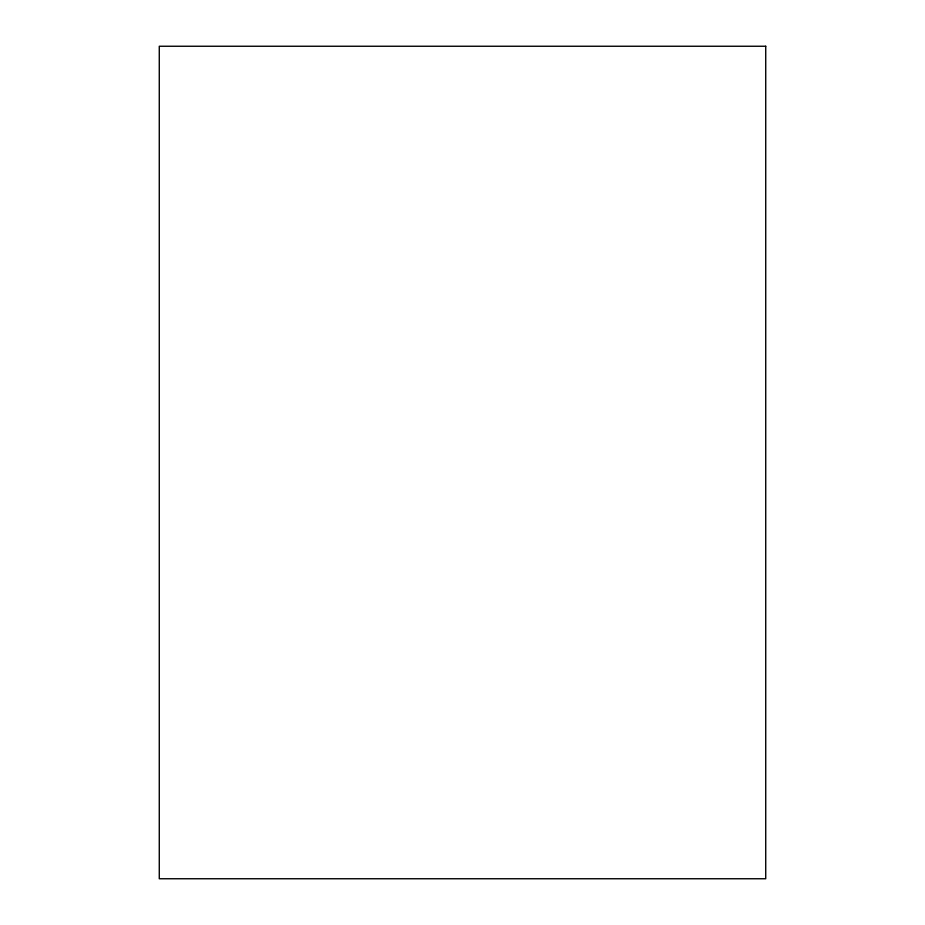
<?xml version="1.0" encoding="UTF-8"?>
<svg xmlns="http://www.w3.org/2000/svg" width="925" height="925" viewBox="0 0 925 925"><rect width="100%" height="100%" fill="white"/><g stroke="black" fill="none" stroke-linecap="round" stroke-linejoin="round"><path stroke-width="1.39" d="M765.727 46.25L159.273 46.25L159.273 878.75L765.727 878.75L765.727 46.25"/></g></svg>
